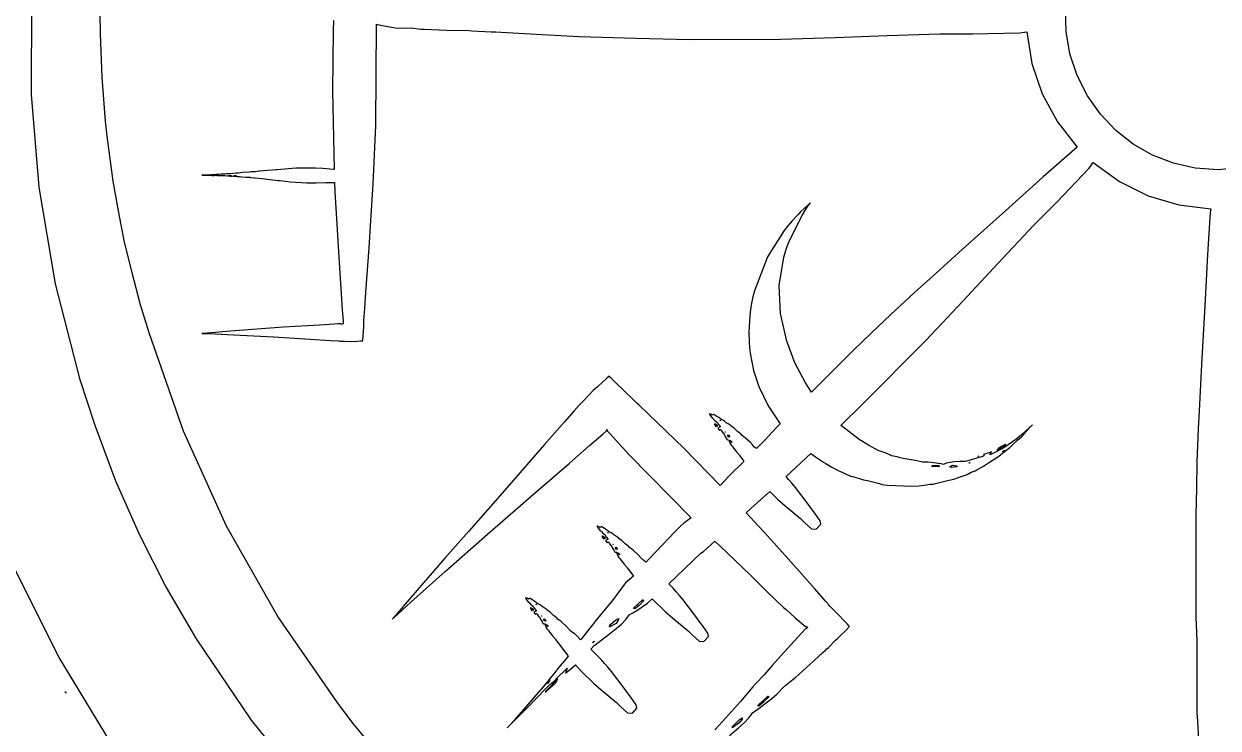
# Model space of a CAD drawing. Extents: x 0 to 198, y 0 to 357.
# Drawn here: x 33.4 to 99.2, y 253.8 to 292.6 of the extents above; entities that cross this region are included whole.
import ezdxf

# ---------------------------------------------------------------- set-up
doc = ezdxf.new("R2010")
doc.units = 0

msp = doc.modelspace()

# ---------------------------------------------------------------- linework, layer by layer
at = {"layer": 'Layer 1'}
for p, q in [((33.77719, 293.895603), (33.758851, 288.765776)), ((37.581614, 292.107884), (37.56286, 293.255524)), ((90.792952, 292.22546), (90.766047, 293.45353)), ((50.410156, 292.290823), (50.363025, 288.957883)), ((50.421081, 292.830319), (50.410156, 292.290823)), ((52.744236, 287.028887), (52.788102, 292.640957)), ((52.788102, 292.640957), (52.851371, 292.619189)), ((52.851371, 292.619189), (53.113169, 292.557382)), ((53.113169, 292.557382), (53.818501, 292.427746)), ((53.818501, 292.427746), (54.144383, 292.408837)), ((54.144383, 292.408837), (54.699858, 292.434441)), ((54.699858, 292.434441), (55.241637, 292.364077)), ((55.241637, 292.364077), (55.408695, 292.349077)), ((55.408695, 292.349077), (56.641135, 292.310348)), ((56.641135, 292.310348), (57.881315, 292.28972)), ((57.881315, 292.28972), (58.044865, 292.266648)), ((58.044865, 292.266648), (59.114975, 292.210718)), ((91.001623, 291.002366), (90.792952, 292.22546)), ((37.665592, 289.695454), (37.581614, 292.107884)), ((59.114975, 292.210718), (59.341224, 292.212428)), ((59.341224, 292.212428), (61.593294, 292.074721)), ((61.593294, 292.074721), (63.965304, 291.961801)), ((63.965304, 291.961801), (66.454464, 291.880676)), ((66.454464, 291.880676), (67.077286, 291.866489)), ((67.077286, 291.866489), (70.077246, 291.794985)), ((70.077246, 291.794985), (75.061446, 291.811049)), ((75.061446, 291.811049), (78.059536, 291.901386)), ((78.059536, 291.901386), (80.942006, 292.016998)), ((80.942006, 292.016998), (83.827576, 292.1013)), ((83.827576, 292.1013), (85.638966, 292.104644)), ((85.638966, 292.104644), (88.235916, 292.16147)), ((88.235916, 292.16147), (88.630124, 292.218137)), ((88.630124, 292.218137), (88.91266, 290.467466)), ((91.395994, 289.804031), (91.001623, 291.002366)), ((88.91266, 290.467466), (89.479921, 288.80026)), ((37.862899, 287.290424), (37.665592, 289.695454)), ((91.964523, 288.677837), (91.395994, 289.804031)), ((50.363025, 288.957883), (50.457521, 284.624963)), ((33.758851, 288.765776), (34.180852, 283.653303)), ((89.479921, 288.80026), (90.316934, 287.250818)), ((92.681864, 287.665452), (91.964523, 288.677837)), ((93.531247, 286.778081), (92.681864, 287.665452)), ((37.93799, 286.461493), (37.862899, 287.290424)), ((52.678196, 285.457757), (52.744236, 287.028887)), ((90.316934, 287.250818), (91.408724, 285.853437)), ((38.053193, 285.63688), (37.93799, 286.461493)), ((94.495902, 286.026928), (93.531247, 286.778081)), ((91.255689, 285.729671), (89.526649, 284.220351)), ((91.408724, 285.853437), (91.255689, 285.729671)), ((95.559057, 285.4232), (94.495902, 286.026928)), ((38.280585, 283.9879), (38.053193, 285.63688)), ((52.60759, 283.822397), (52.678196, 285.457757)), ((92.058084, 284.689138), (92.292732, 285.002873)), ((92.292732, 285.002873), (93.730817, 283.9619)), ((96.703944, 284.978101), (95.559057, 285.4232)), ((43.64009, 284.326787), (43.518853, 284.321405)), ((43.751954, 284.332168), (43.64009, 284.326787)), ((43.933115, 284.343339), (43.751954, 284.332168)), ((43.983503, 284.34668), (43.933115, 284.343339)), ((44.105067, 284.352469), (43.983503, 284.34668)), ((44.225816, 284.361844), (44.105067, 284.352469)), ((44.347298, 284.372038), (44.225816, 284.361844)), ((44.377708, 284.374239), (44.347298, 284.372038)), ((44.517617, 284.384681), (44.377708, 284.374239)), ((44.619451, 284.391695), (44.517617, 284.384681)), ((44.864617, 284.407022), (44.619451, 284.391695)), ((45.036321, 284.423329), (44.864617, 284.407022)), ((45.076763, 284.427562), (45.036321, 284.423329)), ((45.186748, 284.431559), (45.076763, 284.427562)), ((45.298121, 284.44232), (45.186748, 284.431559)), ((45.410471, 284.45235), (45.298121, 284.44232)), ((45.788536, 284.483411), (45.410471, 284.45235)), ((45.87038, 284.490425), (45.788536, 284.483411)), ((45.90968, 284.490506), (45.87038, 284.490425)), ((46.098752, 284.499394), (45.90968, 284.490506)), ((46.22039, 284.513578), (46.098752, 284.499394)), ((46.332006, 284.528011), (46.22039, 284.513578)), ((46.362254, 284.532738), (46.332006, 284.528011)), ((46.566735, 284.547495), (46.362254, 284.532738)), ((46.781489, 284.561276), (46.566735, 284.547495)), ((47.077941, 284.585082), (46.781489, 284.561276)), ((47.241655, 284.60359), (47.077941, 284.585082)), ((47.313159, 284.612232), (47.241655, 284.60359)), ((48.337359, 284.689769), (47.313159, 284.612232)), ((48.593052, 284.697107), (48.337359, 284.689769)), ((48.859252, 284.70526), (48.593052, 284.697107)), ((49.186113, 284.701837), (48.859252, 284.70526)), ((49.431116, 284.694578), (49.186113, 284.701837)), ((49.829238, 284.675105), (49.431116, 284.694578)), ((50.410641, 284.629038), (49.829238, 284.675105)), ((50.457521, 284.624963), (50.410641, 284.629038)), ((90.276294, 282.827118), (92.058084, 284.689138)), ((97.913791, 284.702836), (96.703944, 284.978101)), ((99.171829, 284.60861), (97.913791, 284.702836)), ((100.86708, 284.781599), (99.1718, 284.609)), ((99.1718, 284.609), (99.171829, 284.60861)), ((38.56831, 282.34904), (38.280585, 283.9879)), ((43.157567, 284.310675), (43.1923, 284.311)), ((43.174853, 284.310836), (43.157567, 284.310675)), ((43.1923, 284.311), (43.174853, 284.310836)), ((43.1923, 284.311), (43.1923, 284.311)), ((43.22591, 284.311118), (43.20194, 284.310553)), ((43.20194, 284.310553), (43.242705, 284.310471)), ((43.305973, 284.312506), (43.22591, 284.311118)), ((43.242705, 284.310471), (43.403405, 284.310635)), ((43.346658, 284.315196), (43.305973, 284.312506)), ((43.518853, 284.321405), (43.346658, 284.315196)), ((43.403405, 284.310635), (43.515185, 284.311123)), ((43.515185, 284.311123), (43.605196, 284.311451)), ((43.605196, 284.311451), (43.783016, 284.31357)), ((43.787, 284.303), (43.736451, 284.303325)), ((43.736451, 284.303325), (43.867402, 284.295987)), ((43.783016, 284.31357), (43.827777, 284.312021)), ((43.90947, 284.304058), (43.787, 284.303)), ((43.787, 284.303), (43.787, 284.303)), ((43.827777, 284.312021), (43.86251, 284.310308)), ((43.86251, 284.310308), (43.921376, 284.310872)), ((43.867402, 284.295987), (43.90947, 284.304058)), ((43.921376, 284.310872), (44.02207, 284.309729)), ((44.051012, 284.308753), (44.003562, 284.295053)), ((44.003562, 284.295053), (44.06895, 284.291712)), ((44.02207, 284.309729), (44.051012, 284.308753)), ((44.06895, 284.291712), (44.145344, 284.288286)), ((44.145344, 284.288286), (44.169968, 284.297989)), ((44.169968, 284.297989), (44.239841, 284.294884)), ((44.239841, 284.294884), (44.35961, 284.289669)), ((44.35961, 284.289669), (44.398988, 284.290798)), ((44.398988, 284.290798), (44.575016, 284.277914)), ((44.412794, 284.307915), (44.434074, 284.309301)), ((44.432033, 284.307752), (44.412794, 284.307915)), ((44.434074, 284.309301), (44.432033, 284.307752)), ((44.575016, 284.277914), (44.680683, 284.2696)), ((44.646951, 284.304004), (44.736639, 284.308406)), ((44.717721, 284.291936), (44.646951, 284.304004)), ((44.680683, 284.2696), (44.74974, 284.266013)), ((44.760935, 284.297479), (44.717721, 284.291936)), ((44.736639, 284.308406), (44.768597, 284.303349)), ((44.74974, 284.266013), (44.818063, 284.266256)), ((44.761, 284.297), (44.760935, 284.297479)), ((44.768597, 284.303349), (44.761, 284.297)), ((44.818063, 284.266256), (44.870977, 284.272778)), ((44.870977, 284.272778), (44.908727, 284.26544)), ((44.908727, 284.26544), (44.956177, 284.258593)), ((44.951717, 284.274977), (45.072548, 284.279211)), ((45.007487, 284.269841), (44.951717, 284.274977)), ((44.956177, 284.258593), (45.083693, 284.242611)), ((45.070346, 284.270168), (45.007487, 284.269841)), ((45.0704, 284.27), (45.070346, 284.270168)), ((45.072548, 284.279211), (45.0704, 284.27)), ((45.083693, 284.242611), (45.142641, 284.237556)), ((45.142641, 284.237556), (45.242926, 284.236741)), ((45.242926, 284.236741), (45.340927, 284.224185)), ((45.340927, 284.224185), (45.371176, 284.22108)), ((45.371176, 284.22108), (45.594083, 284.206487)), ((45.594083, 284.206487), (45.818294, 284.193685)), ((45.818294, 284.193685), (45.847809, 284.18863)), ((45.847809, 284.18863), (46.041365, 284.170368)), ((46.041365, 284.170368), (46.082287, 284.168655)), ((46.082287, 284.168655), (46.489375, 284.121693)), ((46.489375, 284.121693), (46.918395, 284.072203)), ((46.918395, 284.072203), (47.36837, 284.023446)), ((47.36837, 284.023446), (47.481047, 284.012115)), ((47.481047, 284.012115), (48.023478, 283.954062)), ((48.023478, 283.954062), (48.92481, 283.893649)), ((48.92481, 283.893649), (49.466916, 283.888431)), ((49.466916, 283.888431), (49.988149, 283.900496)), ((49.988149, 283.900496), (50.479867, 283.905714)), ((50.479867, 283.905714), (50.494949, 283.420193)), ((52.484883, 281.814267), (52.60759, 283.822397)), ((89.526649, 284.220351), (87.447099, 282.345691)), ((93.730817, 283.9619), (95.311899, 283.181961)), ((34.180852, 283.653303), (35.085634, 278.331868)), ((50.494949, 283.420193), (50.68614, 280.089543)), ((95.311899, 283.181961), (97.000968, 282.676816)), ((76.358028, 282.47685), (76.160233, 282.286311)), ((76.239725, 282.091532), (76.427575, 282.405837)), ((76.546123, 282.644154), (76.358028, 282.47685)), ((76.427575, 282.405837), (76.605722, 282.668287)), ((76.705587, 282.796956), (76.546123, 282.644154)), ((76.605722, 282.668287), (76.705587, 282.796956)), ((89.007984, 281.553998), (90.276294, 282.827118)), ((97.000968, 282.676816), (98.763012, 282.460223)), ((98.763012, 282.460223), (98.733416, 282.255254)), ((38.880823, 280.71514), (38.56831, 282.34904)), ((52.383215, 280.308457), (52.484883, 281.814267)), ((75.689794, 281.789784), (75.464033, 281.529208)), ((75.577849, 280.757432), (76.239725, 282.091532)), ((75.922159, 282.041879), (75.689794, 281.789784)), ((76.038832, 282.16646), (75.922159, 282.041879)), ((76.160233, 282.286311), (76.038832, 282.16646)), ((87.447099, 282.345691), (85.063439, 280.217631)), ((98.733416, 282.255254), (98.577852, 279.941134)), ((75.249931, 281.25681), (74.341015, 279.80726)), ((75.464033, 281.529208), (75.249931, 281.25681)), ((87.043234, 279.469968), (89.007984, 281.553998)), ((39.316201, 278.93106), (38.880823, 280.71514)), ((75.389999, 280.283895), (75.477403, 280.523109)), ((75.477403, 280.523109), (75.577849, 280.757432)), ((50.68614, 280.089543), (50.905709, 276.886973)), ((52.210213, 277.862667), (52.383215, 280.308457)), ((74.341015, 279.80726), (73.614892, 277.94036)), ((74.984623, 278.231741), (75.24096, 279.799351)), ((75.24096, 279.799351), (75.389999, 280.283895)), ((85.063439, 280.217631), (83.440949, 278.751441)), ((98.577852, 279.941134), (98.432971, 277.115324)), ((85.102694, 277.366118), (87.043234, 279.469968)), ((39.789487, 277.1588), (39.316201, 278.93106)), ((83.440949, 278.751441), (82.446181, 277.844481)), ((35.085634, 278.331868), (36.4294, 273.104)), ((52.145883, 276.96924), (52.210213, 277.862667)), ((73.614892, 277.94036), (73.529692, 277.60184)), ((75.052134, 276.685001), (74.984623, 278.231741)), ((82.446181, 277.844481), (81.126671, 276.627701)), ((40.256339, 275.62388), (39.789487, 277.1588)), ((73.460471, 277.258427), (73.402746, 276.911266)), ((73.529692, 277.60184), (73.460471, 277.258427)), ((83.063424, 275.199008), (85.102694, 277.366118)), ((98.432971, 277.115324), (98.252134, 273.891224)), ((50.905709, 276.886973), (50.931473, 276.486407)), ((50.931473, 276.486407), (50.944681, 276.286086)), ((52.09827, 276.299296), (52.114413, 276.52261)), ((52.114413, 276.52261), (52.145883, 276.96924)), ((73.357742, 276.5606), (73.306133, 275.68552)), ((73.402746, 276.911266), (73.357742, 276.5606)), ((75.397664, 275.159311), (75.052134, 276.685001)), ((81.126671, 276.627701), (80.071651, 275.617521)), ((47.641343, 275.932157), (44.756183, 275.723764)), ((49.653543, 276.049076), (47.641343, 275.932157)), ((50.454921, 276.102724), (49.653543, 276.049076)), ((50.655324, 276.116013), (50.454921, 276.102724)), ((50.755527, 276.122372), (50.655324, 276.116013)), ((50.818062, 276.121807), (50.755527, 276.122372)), ((50.867307, 276.106805), (50.818062, 276.121807)), ((50.891197, 276.099221), (50.867307, 276.106805)), ((50.910357, 276.103455), (50.891197, 276.099221)), ((50.946148, 276.115113), (50.910357, 276.103455)), ((50.944681, 276.286086), (50.946312, 276.261299)), ((50.946312, 276.261299), (50.945169, 276.229992)), ((50.945169, 276.229992), (50.946476, 276.19102)), ((50.963435, 276.121065), (50.946148, 276.115113)), ((50.946476, 276.19102), (50.959438, 276.143485)), ((50.959438, 276.143485), (50.963435, 276.121065)), ((52.035083, 275.242807), (52.082287, 275.952214)), ((52.082287, 275.952214), (52.09028, 276.138026)), ((52.09028, 276.138026), (52.09827, 276.299296)), ((42.151345, 270.199221), (40.256339, 275.62388)), ((43.463663, 275.611411), (43.155644, 275.595105)), ((43.155644, 275.595105), (43.574873, 275.584913)), ((44.756183, 275.723764), (43.463663, 275.611411)), ((43.574873, 275.584913), (44.567521, 275.536566)), ((44.567521, 275.536566), (47.131701, 275.397879)), ((47.131701, 275.397879), (50.262761, 275.206118)), ((50.262761, 275.206118), (50.709064, 275.174483)), ((50.709064, 275.174483), (50.764831, 275.170651)), ((50.764831, 275.170651), (50.792718, 275.168695)), ((50.792718, 275.168695), (50.83071, 275.166736)), ((50.83071, 275.166736), (51.01701, 275.15891)), ((51.01701, 275.15891), (51.392952, 275.143174)), ((51.392952, 275.143174), (51.738157, 275.166818)), ((51.738157, 275.166818), (51.91084, 275.18019)), ((51.91084, 275.18019), (51.997511, 275.18704)), ((51.997511, 275.18704), (52.019279, 275.18875)), ((52.019279, 275.18875), (52.035083, 275.242807)), ((73.306133, 275.68552), (73.321785, 275.096777)), ((75.836801, 273.968301), (75.397664, 275.159311)), ((80.071651, 275.617521), (79.054621, 274.650391)), ((79.578024, 271.690938), (83.063424, 275.199008)), ((73.321785, 275.096777), (73.342251, 274.801226)), ((73.342251, 274.801226), (73.377797, 274.506733)), ((73.377797, 274.506733), (73.572333, 273.557056)), ((79.054621, 274.650391), (76.768221, 272.355931)), ((76.427091, 272.860451), (75.836801, 273.968301)), ((98.252134, 273.891224), (98.141503, 271.683994)), ((65.609686, 273.230372), (65.471084, 273.115903)), ((65.624853, 273.215696), (65.609686, 273.230372)), ((65.655102, 273.186427), (65.624853, 273.215696)), ((65.715678, 273.127807), (65.655102, 273.186427)), ((73.572333, 273.557056), (73.85158, 272.661348)), ((36.4294, 273.104), (37.274559, 270.5338)), ((64.856252, 272.555698), (64.734199, 272.438858)), ((64.979202, 272.667641), (64.856252, 272.555698)), ((65.471084, 273.115903), (64.979202, 272.667641)), ((65.958389, 272.89332), (65.715678, 273.127807)), ((66.445786, 272.421823), (65.958389, 272.89332)), ((73.85158, 272.661348), (74.37471, 271.597499)), ((76.768221, 272.355931), (76.427091, 272.860451)), ((64.200655, 271.88436), (64.05561, 271.733038)), ((64.491804, 272.18717), (64.200655, 271.88436)), ((64.734199, 272.438858), (64.491804, 272.18717)), ((66.938159, 271.943883), (66.445786, 272.421823)), ((67.136606, 271.75261), (66.938159, 271.943883)), ((63.690184, 271.331329), (63.141313, 270.716418)), ((63.966414, 271.636992), (63.690184, 271.331329)), ((64.001065, 271.675149), (63.966414, 271.636992)), ((64.01941, 271.695206), (64.001065, 271.675149)), ((64.05561, 271.733038), (64.01941, 271.695206)), ((67.261024, 271.635206), (67.136606, 271.75261)), ((67.756981, 271.163873), (67.261024, 271.635206)), ((69.724021, 269.261653), (67.756981, 271.163873)), ((74.37471, 271.597499), (75.03485, 270.612788)), ((78.379594, 270.521688), (79.578024, 271.690938)), ((98.141503, 271.683994), (98.079456, 270.325024)), ((37.274559, 270.5338), (38.412961, 267.475467)), ((63.141313, 270.716418), (62.053113, 269.478108)), ((71.146775, 271.156266), (71.145062, 271.132622)), ((71.145062, 271.132622), (71.175147, 271.125848)), ((71.1727, 271.157), (71.146775, 271.156266)), ((71.175147, 271.125848), (71.1727, 271.157)), ((71.1727, 271.157), (71.1727, 271.157)), ((71.228697, 271.137693), (71.176517, 271.121389)), ((71.176517, 271.121389), (71.179698, 271.06399)), ((71.179698, 271.06399), (71.285119, 270.934354)), ((71.295634, 271.087553), (71.228697, 271.137693)), ((71.285119, 270.934354), (71.371295, 270.856899)), ((71.364779, 271.121061), (71.295634, 271.087553)), ((71.388587, 271.120734), (71.364779, 271.121061)), ((71.371295, 270.856899), (71.438642, 270.792487)), ((71.541622, 271.021756), (71.388587, 271.120734)), ((71.4204, 270.599081), (71.410615, 270.57234)), ((71.410615, 270.57234), (71.491895, 270.461782)), ((71.443147, 270.604951), (71.4204, 270.599081)), ((71.438642, 270.792487), (71.583687, 270.67712)), ((71.483098, 270.570872), (71.443147, 270.604951)), ((71.5926, 270.501), (71.483098, 270.570872)), ((71.65063, 270.952942), (71.541622, 271.021756)), ((71.583687, 270.67712), (71.600157, 270.628039)), ((71.600157, 270.628039), (71.610673, 270.587681)), ((71.610673, 270.587681), (71.65788, 270.548545)), ((71.748062, 270.886902), (71.65063, 270.952942)), ((71.65788, 270.548545), (71.723268, 270.466687)), ((71.728076, 270.78685), (71.730766, 270.806826)), ((71.7281, 270.786), (71.728076, 270.78685)), ((71.763543, 270.773315), (71.7281, 270.786)), ((71.730766, 270.806826), (71.763543, 270.773315)), ((71.914793, 270.78833), (71.748062, 270.886902)), ((71.960369, 270.760108), (71.914793, 270.78833)), ((72.051684, 270.67344), (71.960369, 270.760108)), ((72.162648, 270.607564), (72.051684, 270.67344)), ((72.272881, 270.539893), (72.162648, 270.607564)), ((72.2984, 270.520893), (72.272881, 270.539893)), ((72.414337, 270.432106), (72.2984, 270.520893)), ((75.03485, 270.612788), (74.819932, 270.381888)), ((78.411065, 270.492664), (78.379594, 270.521688)), ((88.9048, 270.52), (88.853678, 270.468071)), ((88.853678, 270.468071), (88.900316, 270.514217)), ((88.900316, 270.514217), (88.939206, 270.554169)), ((88.939206, 270.554169), (88.9048, 270.52)), ((88.9048, 270.52), (88.9048, 270.52)), ((44.522505, 264.977904), (42.151345, 270.199221)), ((64.530046, 269.411327), (65.276633, 270.067493)), ((65.276633, 270.067493), (65.463182, 270.231698)), ((65.463182, 270.231698), (65.474106, 270.288038)), ((65.474106, 270.288038), (65.502724, 270.279571)), ((65.502724, 270.279571), (65.509898, 270.2481)), ((65.509898, 270.2481), (65.508837, 270.226494)), ((65.508837, 270.226494), (65.641653, 270.070118)), ((65.641653, 270.070118), (66.692683, 268.925578)), ((71.491895, 270.461782), (71.5926, 270.501)), ((71.5926, 270.501), (71.5926, 270.501)), ((71.738107, 270.438885), (71.606679, 270.377079)), ((71.606679, 270.377079), (71.640264, 270.314868)), ((71.640264, 270.314868), (71.684536, 270.247525)), ((71.684536, 270.247525), (71.730764, 270.296118)), ((71.723268, 270.466687), (71.738107, 270.438885)), ((71.730764, 270.296118), (71.76305, 270.289756)), ((71.76305, 270.289756), (71.80194, 270.226327)), ((71.80194, 270.226327), (71.871977, 270.12123)), ((71.871977, 270.12123), (71.909563, 270.10093)), ((71.909563, 270.10093), (71.995906, 269.929551)), ((71.995906, 269.929551), (72.050124, 269.829103)), ((72.013273, 270.156609), (71.999901, 270.17153)), ((71.999901, 270.17153), (72.021915, 270.162316)), ((72.021915, 270.162316), (72.013273, 270.156609)), ((72.15741, 269.986127), (72.190512, 270.003738)), ((72.164748, 269.889917), (72.15741, 269.986127)), ((72.218652, 269.88046), (72.164748, 269.889917)), ((72.190512, 270.003738), (72.241312, 269.938674)), ((72.246129, 269.896767), (72.218652, 269.88046)), ((72.241312, 269.938674), (72.257277, 269.91886)), ((72.257277, 269.91886), (72.2461, 269.896)), ((72.2461, 269.896), (72.246129, 269.896767)), ((72.494646, 270.363295), (72.414337, 270.432106)), ((72.679643, 270.189305), (72.494646, 270.363295)), ((72.826398, 270.084536), (72.679643, 270.189305)), ((72.861622, 270.060649), (72.826398, 270.084536)), ((72.934184, 269.972104), (72.861622, 270.060649)), ((73.027131, 269.901831), (72.934184, 269.972104)), ((73.117304, 269.827717), (73.027131, 269.901831)), ((74.819932, 270.381888), (74.205916, 269.726374)), ((79.392543, 269.745995), (78.411065, 270.492664)), ((88.354042, 270.016706), (88.073815, 269.788498)), ((88.122489, 269.704755), (88.327134, 269.899454)), ((88.327134, 269.899454), (88.522731, 270.102061)), ((88.741888, 270.362146), (88.354042, 270.016706)), ((88.522731, 270.102061), (88.558522, 270.142583)), ((88.558522, 270.142583), (88.606054, 270.207971)), ((88.606054, 270.207971), (88.786078, 270.394596)), ((88.839317, 270.454277), (88.741888, 270.362146)), ((88.786078, 270.394596), (88.839317, 270.454277)), ((98.079456, 270.325024), (98.006812, 268.512734)), ((62.053113, 269.478108), (59.970713, 267.085228)), ((63.406046, 268.431153), (64.530046, 269.411327)), ((71.721471, 267.216343), (69.724021, 269.261653)), ((72.050124, 269.829103), (72.094068, 269.772032)), ((72.094068, 269.772032), (72.151794, 269.729555)), ((72.151794, 269.729555), (72.217673, 269.718139)), ((72.217673, 269.718139), (72.223462, 269.668566)), ((72.223462, 269.668566), (72.239441, 269.615083)), ((72.239441, 269.615083), (72.29472, 269.483568)), ((72.289015, 269.671494), (72.305319, 269.695954)), ((72.316653, 269.61744), (72.289015, 269.671494)), ((72.29472, 269.483568), (72.328962, 269.431639)), ((72.305319, 269.695954), (72.398024, 269.603741)), ((72.368263, 269.577), (72.316653, 269.61744)), ((72.328962, 269.431639), (72.41082, 269.366414)), ((72.393539, 269.591185), (72.368263, 269.577)), ((72.398024, 269.603741), (72.3935, 269.591)), ((72.3935, 269.591), (72.393539, 269.591185)), ((72.41082, 269.366414), (72.4577, 269.269799)), ((72.4577, 269.269799), (72.474498, 269.242403)), ((72.474498, 269.242403), (72.623946, 269.065563)), ((73.410575, 269.567469), (73.117304, 269.827717)), ((73.474007, 269.510968), (73.410575, 269.567469)), ((73.497406, 269.476805), (73.474007, 269.510968)), ((73.628834, 269.331272), (73.497406, 269.476805)), ((73.73662, 269.248925), (73.628834, 269.331272)), ((74.205916, 269.726374), (73.73662, 269.248925)), ((79.897387, 269.428185), (79.392543, 269.745995)), ((80.431012, 269.147634), (79.897387, 269.428185)), ((86.976192, 269.147521), (87.310061, 269.354449)), ((87.0596, 269.273), (86.976192, 269.147521)), ((87.433827, 269.46256), (87.0596, 269.273)), ((87.0596, 269.273), (87.0596, 269.273)), ((87.240723, 269.215314), (87.135384, 269.172512)), ((87.371093, 269.280225), (87.240723, 269.215314)), ((87.302363, 269.008872), (87.543615, 269.195497)), ((87.310061, 269.354449), (87.448666, 269.438752)), ((87.599301, 269.454785), (87.371093, 269.280225)), ((87.474267, 269.467778), (87.433827, 269.46256)), ((87.448666, 269.438752), (87.474267, 269.467778)), ((87.543615, 269.195497), (87.688169, 269.311772)), ((87.841368, 269.612956), (87.599301, 269.454785)), ((87.688169, 269.311772), (87.827101, 269.434722)), ((87.827101, 269.434722), (88.122489, 269.704755)), ((88.073815, 269.788498), (87.841368, 269.612956)), ((66.692683, 268.925578), (70.123463, 265.434148)), ((73.041308, 268.54205), (72.227865, 267.736515)), ((72.623946, 269.065563), (72.780811, 268.894102)), ((72.780811, 268.894102), (72.794428, 268.86426)), ((72.794428, 268.86426), (72.916156, 268.702829)), ((72.916156, 268.702829), (72.946811, 268.673478)), ((72.946811, 268.673478), (73.041308, 268.54205)), ((75.361877, 267.698725), (76.726227, 268.976165)), ((76.726227, 268.976165), (77.088064, 268.715508)), ((77.088064, 268.715508), (77.31464, 268.565247)), ((77.31464, 268.565247), (77.42789, 268.490399)), ((80.545157, 269.10801), (80.431012, 269.147634)), ((80.816821, 269.013517), (80.545157, 269.10801)), ((81.082451, 268.895782), (80.816821, 269.013517)), ((81.163657, 268.853714), (81.082451, 268.895782)), ((81.492883, 268.787753), (81.163657, 268.853714)), ((81.654232, 268.735167), (81.492883, 268.787753)), ((81.818928, 268.698966), (81.654232, 268.735167)), ((82.483329, 268.580997), (81.818928, 268.698966)), ((82.574487, 268.562816), (82.483329, 268.580997)), ((82.871915, 268.488947), (82.574487, 268.562816)), ((84.950649, 268.53167), (84.616286, 268.507619)), ((85.231607, 268.535421), (84.950649, 268.53167)), ((85.508978, 268.604887), (85.231607, 268.535421)), ((85.625253, 268.652907), (85.508978, 268.604887)), ((85.994185, 268.752294), (85.625253, 268.652907)), ((85.946735, 268.820785), (85.923251, 268.80929)), ((85.923251, 268.80929), (85.9588, 268.811)), ((85.972824, 268.823802), (85.946735, 268.820785)), ((85.9588, 268.811), (85.972824, 268.823802)), ((85.9588, 268.811), (85.9588, 268.811)), ((86.208287, 268.818498), (85.994185, 268.752294)), ((86.279303, 268.865869), (86.208287, 268.818498)), ((86.479624, 268.998846), (86.249215, 268.921554)), ((86.249215, 268.921554), (86.279303, 268.865869)), ((86.677422, 269.068394), (86.479624, 268.998846)), ((86.580969, 268.503945), (86.930741, 268.717068)), ((86.591079, 268.899541), (86.677422, 269.068394)), ((86.678726, 268.93395), (86.591079, 268.899541)), ((86.971342, 269.075978), (86.678726, 268.93395)), ((86.930741, 268.717068), (87.067712, 268.818005)), ((87.135384, 269.172512), (86.971342, 269.075978)), ((87.067712, 268.818005), (87.302363, 269.008872)), ((87.282388, 269.063921), (87.3677, 269.135)), ((87.387318, 269.130125), (87.282388, 269.063921)), ((87.36767, 269.135831), (87.404768, 269.149203)), ((87.3677, 269.135), (87.36767, 269.135831)), ((87.404768, 269.149203), (87.387318, 269.130125)), ((61.574846, 266.844543), (63.406046, 268.431153)), ((77.42789, 268.490399), (77.544479, 268.420772)), ((77.544479, 268.420772), (77.882183, 268.218574)), ((77.882183, 268.218574), (78.22804, 268.031294)), ((78.22804, 268.031294), (78.57129, 267.882416)), ((78.57129, 267.882416), (78.911114, 267.727995)), ((83.179046, 268.501258), (82.871915, 268.488947)), ((83.360535, 268.485115), (83.179046, 268.501258)), ((83.760937, 268.425027), (83.360535, 268.485115)), ((83.392664, 268.26915), (83.4135, 268.311)), ((83.411009, 268.252028), (83.392664, 268.26915)), ((83.787279, 268.263441), (83.411009, 268.252028)), ((83.4135, 268.311), (83.413543, 268.31187)), ((83.413543, 268.31187), (83.609301, 268.332092)), ((83.609301, 268.332092), (83.786472, 268.320269)), ((83.912422, 268.39959), (83.760937, 268.425027)), ((83.786472, 268.320269), (83.808728, 268.280891)), ((83.808728, 268.280891), (83.787279, 268.263441)), ((84.036351, 268.366977), (83.912422, 268.39959)), ((84.192075, 268.441658), (84.036351, 268.366977)), ((84.401368, 268.482753), (84.192075, 268.441658)), ((84.39013, 268.219169), (84.4066, 268.263)), ((84.497916, 268.202783), (84.39013, 268.219169)), ((84.616286, 268.507619), (84.401368, 268.482753)), ((84.4066, 268.263441), (84.534359, 268.329238)), ((84.4066, 268.263), (84.4066, 268.263441)), ((84.714871, 268.235885), (84.497916, 268.202783)), ((84.534359, 268.329238), (84.773249, 268.295727)), ((84.75001, 268.244199), (84.714871, 268.235885)), ((84.78605, 268.27869), (84.75001, 268.244199)), ((84.773249, 268.295727), (84.78605, 268.27869)), ((85.338095, 267.826578), (85.553828, 267.939583)), ((85.506707, 268.471918), (85.444336, 268.441345)), ((85.444336, 268.441345), (85.4466, 268.454)), ((85.4466, 268.454), (85.44662, 268.454062)), ((85.44662, 268.454062), (85.506707, 268.471918)), ((85.553828, 267.939583), (85.776899, 268.028124)), ((85.776899, 268.028124), (85.87058, 268.074516)), ((85.87058, 268.074516), (86.233235, 268.282341)), ((86.233235, 268.282341), (86.580969, 268.503945)), ((98.006812, 268.512734), (97.975014, 267.036844)), ((38.412961, 267.475467), (39.723165, 264.489604)), ((72.227865, 267.736515), (71.721471, 267.216343)), ((75.495752, 267.545933), (75.361877, 267.698725)), ((75.679196, 267.339821), (75.495752, 267.545933)), ((75.89281, 267.074843), (75.679196, 267.339821)), ((78.911114, 267.727995), (79.018737, 267.699051)), ((79.018737, 267.699051), (79.413351, 267.593875)), ((79.413351, 267.593875), (79.623948, 267.527835)), ((79.623948, 267.527835), (79.844646, 267.494327)), ((79.844646, 267.494327), (80.501791, 267.313651)), ((80.501791, 267.313651), (80.638358, 267.274842)), ((80.638358, 267.274842), (80.931138, 267.233587)), ((80.931138, 267.233587), (82.284888, 267.173172)), ((82.684147, 267.201789), (83.077212, 267.253887)), ((83.077212, 267.253887), (83.275171, 267.277368)), ((83.275171, 267.277368), (83.463184, 267.280549)), ((83.463184, 267.280549), (83.603417, 267.31244)), ((83.603417, 267.31244), (83.897992, 267.3912)), ((83.897992, 267.3912), (84.189468, 267.463598)), ((84.189468, 267.463598), (84.603976, 267.566982)), ((84.603976, 267.566982), (85.009024, 267.698819)), ((85.009024, 267.698819), (85.338095, 267.826578)), ((59.970713, 267.085228), (57.877303, 264.698548)), ((58.899056, 264.528223), (61.574846, 266.844543)), ((73.428292, 265.936987), (74.457382, 266.871749)), ((74.457382, 266.871749), (74.88575, 266.450476)), ((76.050329, 266.873461), (75.89281, 267.074843)), ((76.302751, 266.543013), (76.050329, 266.873461)), ((82.284888, 267.173172), (82.684147, 267.201789)), ((97.975014, 267.036844), (97.939793, 265.618844)), ((73.15785, 265.697945), (73.428292, 265.936987)), ((74.88575, 266.450476), (75.314609, 266.085619)), ((75.314609, 266.085619), (75.737095, 265.744819)), ((76.664509, 266.053496), (76.302751, 266.543013)), ((76.986394, 265.629124), (76.664509, 266.053496)), ((70.123463, 265.434148), (69.727788, 265.138921)), ((74.36207, 264.411215), (73.15785, 265.697945)), ((75.737095, 265.744819), (76.148829, 265.392682)), ((76.148829, 265.392682), (76.38992, 265.154038)), ((77.236942, 265.26867), (76.986394, 265.629124)), ((77.282354, 265.077561), (77.236942, 265.26867)), ((97.939793, 265.618844), (97.949578, 259.939094)), ((47.353907, 259.99115), (44.522505, 264.977904)), ((57.877303, 264.698548), (56.554203, 263.209938)), ((64.957772, 264.967184), (64.955898, 264.943543)), ((64.955898, 264.943543), (64.986065, 264.936693)), ((64.9837, 264.968), (64.957772, 264.967184)), ((64.986065, 264.936693), (64.9837, 264.968)), ((64.9837, 264.968), (64.9837, 264.968)), ((65.039791, 264.948711), (64.987529, 264.932404)), ((64.987529, 264.932404), (64.990707, 264.875088)), ((64.990707, 264.875088), (65.096128, 264.74537)), ((65.106646, 264.898569), (65.039791, 264.948711)), ((65.096128, 264.74537), (65.182307, 264.667917)), ((65.175703, 264.93208), (65.106646, 264.898569)), ((65.199675, 264.931834), (65.175703, 264.93208)), ((65.182307, 264.667917), (65.249735, 264.603505)), ((65.35271, 264.832774), (65.199675, 264.931834)), ((65.249735, 264.603505), (65.394777, 264.488138)), ((65.461473, 264.764042), (65.35271, 264.832774)), ((65.559147, 264.697838), (65.461473, 264.764042)), ((65.539159, 264.597935), (65.54177, 264.617911)), ((65.5392, 264.598), (65.539159, 264.597935)), ((65.57438, 264.584326), (65.5392, 264.598)), ((65.54177, 264.617911), (65.57438, 264.584326)), ((65.725635, 264.599343), (65.559147, 264.697838)), ((65.771375, 264.57112), (65.725635, 264.599343)), ((69.253601, 264.672476), (67.819861, 263.172616)), ((69.564398, 264.997054), (69.253601, 264.672476)), ((69.727788, 265.138921), (69.564398, 264.997054)), ((76.38992, 265.154038), (76.753704, 264.830358)), ((76.753704, 264.830358), (77.027324, 264.79587)), ((77.027324, 264.79587), (77.282354, 265.077561)), ((39.723165, 264.489604), (41.201752, 261.58344)), ((56.575806, 262.475993), (58.899056, 264.528223)), ((65.2314, 264.410072), (65.221618, 264.383411)), ((65.221618, 264.383411), (65.302898, 264.27278)), ((65.254228, 264.415942), (65.2314, 264.410072)), ((65.294098, 264.381794), (65.254228, 264.415942)), ((65.4036, 264.312), (65.294098, 264.381794)), ((65.302898, 264.27278), (65.4036, 264.312)), ((65.394777, 264.488138), (65.411248, 264.439057)), ((65.4036, 264.312), (65.4036, 264.312)), ((65.411248, 264.439057), (65.421766, 264.398615)), ((65.549119, 264.249903), (65.417688, 264.188097)), ((65.417688, 264.188097), (65.451272, 264.125886)), ((65.421766, 264.398615), (65.46881, 264.359563)), ((65.451272, 264.125886), (65.495545, 264.058543)), ((65.46881, 264.359563), (65.534198, 264.277705)), ((65.495545, 264.058543), (65.541773, 264.107136)), ((65.534198, 264.277705), (65.549119, 264.249903)), ((65.541773, 264.107136), (65.573895, 264.100774)), ((65.573895, 264.100774), (65.613031, 264.037424)), ((65.613031, 264.037424), (65.683067, 263.932248)), ((65.683067, 263.932248), (65.720653, 263.91203)), ((65.862691, 264.484453), (65.771375, 264.57112)), ((65.824277, 263.967615), (65.810987, 263.982615)), ((65.810987, 263.982615), (65.832919, 263.973322)), ((65.832919, 263.973322), (65.824277, 263.967615)), ((65.973655, 264.418574), (65.862691, 264.484453)), ((66.083803, 264.350984), (65.973655, 264.418574)), ((66.109406, 264.331906), (66.083803, 264.350984)), ((66.225343, 264.243119), (66.109406, 264.331906)), ((66.305734, 264.174387), (66.225343, 264.243119)), ((66.490649, 264.000318), (66.305734, 264.174387)), ((66.637241, 263.895549), (66.490649, 264.000318)), ((70.803284, 263.583369), (71.436308, 264.143086)), ((71.436308, 264.143086), (72.100709, 263.520183)), ((76.10693, 262.473365), (74.36207, 264.411215)), ((35.306199, 257.73275), (32.465349, 263.3747)), ((65.720653, 263.91203), (65.806994, 263.740569)), ((65.806994, 263.740569), (65.861214, 263.640202)), ((65.861214, 263.640202), (65.905077, 263.583049)), ((65.905077, 263.583049), (65.962803, 263.540569)), ((65.962803, 263.540569), (66.028679, 263.529156)), ((65.968496, 263.797212), (66.001597, 263.814741)), ((65.975833, 263.700924), (65.968496, 263.797212)), ((66.029738, 263.691548), (65.975833, 263.700924)), ((66.001597, 263.814741), (66.052146, 263.749762)), ((66.028679, 263.529156), (66.034549, 263.479583)), ((66.057212, 263.707773), (66.029738, 263.691548)), ((66.034549, 263.479583), (66.050354, 263.426099)), ((66.050354, 263.426099), (66.105714, 263.294668)), ((66.052146, 263.749762), (66.068288, 263.72999)), ((66.068288, 263.72999), (66.0572, 263.707)), ((66.0572, 263.707), (66.057212, 263.707773)), ((66.10009, 263.4825), (66.116397, 263.506961)), ((66.127649, 263.428444), (66.10009, 263.4825)), ((66.105714, 263.294668), (66.140038, 263.242652)), ((66.116397, 263.506961), (66.209016, 263.414747)), ((66.179259, 263.388004), (66.127649, 263.428444)), ((66.204532, 263.402273), (66.179259, 263.388004)), ((66.209016, 263.414747), (66.2045, 263.402)), ((66.2045, 263.402), (66.204532, 263.402273)), ((66.672708, 263.871659), (66.637241, 263.895549)), ((66.745027, 263.783117), (66.672708, 263.871659)), ((66.838056, 263.712844), (66.745027, 263.783117)), ((66.928392, 263.638733), (66.838056, 263.712844)), ((67.22166, 263.378482), (66.928392, 263.638733)), ((67.285011, 263.322063), (67.22166, 263.378482)), ((67.308492, 263.287821), (67.285011, 263.322063)), ((67.439759, 263.142367), (67.308492, 263.287821)), ((69.787562, 262.629359), (70.672181, 263.484873)), ((70.672181, 263.484873), (70.803284, 263.583369)), ((72.100709, 263.520183), (73.393069, 262.266963)), ((56.554203, 263.209938), (54.685493, 261.046658)), ((66.140038, 263.242652), (66.221897, 263.177428)), ((66.221897, 263.177428), (66.268776, 263.080908)), ((66.268776, 263.080908), (66.285571, 263.053431)), ((66.285571, 263.053431), (66.434937, 262.876588)), ((66.434937, 262.876588), (66.591804, 262.705127)), ((66.591804, 262.705127), (66.605258, 262.675369)), ((66.605258, 262.675369), (66.727229, 262.513853)), ((67.541184, 263.065565), (67.439759, 263.142367)), ((67.649213, 262.988762), (67.541184, 263.065565)), ((67.819861, 263.172616), (67.649213, 262.988762)), ((68.894789, 261.791459), (69.787562, 262.629359)), ((54.686146, 260.782493), (56.575806, 262.475993)), ((66.950628, 262.216507), (66.537588, 261.865922)), ((66.727229, 262.513853), (66.757805, 262.484584)), ((66.757805, 262.484584), (66.950628, 262.216507)), ((73.393069, 262.266963), (74.32253, 261.351686)), ((76.923878, 261.541702), (76.10693, 262.473365)), ((41.201752, 261.58344), (42.845299, 258.7642)), ((66.395723, 261.6934), (65.828587, 260.928796)), ((66.537588, 261.865922), (66.395723, 261.6934)), ((69.131966, 261.556566), (68.894789, 261.791459)), ((69.306608, 261.356894), (69.131966, 261.556566)), ((69.490298, 261.150872), (69.306608, 261.356894)), ((74.32253, 261.351686), (75.216118, 260.490141)), ((77.330805, 261.074608), (76.923878, 261.541702)), ((54.685493, 261.046658), (53.861941, 260.064037)), ((53.958391, 260.123146), (54.686146, 260.782493)), ((61.00839, 261.017266), (61.006595, 260.99354)), ((61.006595, 260.99354), (61.036683, 260.986766)), ((61.0344, 261.018), (61.00839, 261.017266)), ((61.036683, 260.986766), (61.0344, 261.018)), ((61.0344, 261.018), (61.0344, 261.018)), ((61.090194, 260.999308), (61.038096, 260.983002)), ((61.038096, 260.983002), (61.041273, 260.925685)), ((61.041273, 260.925685), (61.146776, 260.795967)), ((61.157131, 260.949166), (61.090194, 260.999308)), ((61.146776, 260.795967), (61.232956, 260.718511)), ((61.226276, 260.982677), (61.157131, 260.949166)), ((61.250245, 260.982431), (61.226276, 260.982677)), ((61.232956, 260.718511), (61.3003, 260.654021)), ((61.40328, 260.883372), (61.250245, 260.982431)), ((61.3003, 260.654021), (61.445345, 260.538736)), ((61.512127, 260.814642), (61.40328, 260.883372)), ((61.609555, 260.748438), (61.512127, 260.814642)), ((61.589752, 260.648533), (61.592442, 260.668427)), ((61.5898, 260.648), (61.589752, 260.648533)), ((61.625219, 260.634919), (61.5898, 260.648)), ((61.592442, 260.668427), (61.625219, 260.634919)), ((61.776289, 260.649943), (61.609555, 260.748438)), ((61.822029, 260.621814), (61.776289, 260.649943)), ((65.828587, 260.928796), (64.968916, 259.885426)), ((66.971256, 260.477067), (67.455309, 260.915462)), ((67.137954, 260.329117), (67.724329, 260.732291)), ((67.50439, 260.849831), (67.267541, 260.599365)), ((67.455309, 260.915462), (67.493792, 260.919295)), ((67.493792, 260.919295), (67.5044, 260.849)), ((67.5044, 260.849), (67.50439, 260.849831)), ((67.724329, 260.732291), (67.966317, 260.947533)), ((67.966317, 260.947533), (67.981318, 260.968242)), ((67.981318, 260.968242), (68.031378, 260.915656)), ((68.031378, 260.915656), (68.696841, 260.261525)), ((69.703912, 260.885894), (69.490298, 261.150872)), ((69.861431, 260.684512), (69.703912, 260.885894)), ((70.113771, 260.353982), (69.861431, 260.684512)), ((77.534061, 260.8411), (77.330805, 261.074608)), ((77.635731, 260.724184), (77.534061, 260.8411)), ((77.661171, 260.695076), (77.635731, 260.724184)), ((77.693782, 260.658878), (77.661171, 260.695076)), ((77.781104, 260.564051), (77.693782, 260.658878)), ((50.629639, 255.27018), (47.353907, 259.99115)), ((53.658263, 259.837439), (53.958391, 260.123146)), ((53.861941, 260.064037), (53.658263, 259.837439)), ((61.281936, 260.461083), (61.272072, 260.434422)), ((61.272072, 260.434422), (61.353603, 260.323864)), ((61.304847, 260.466954), (61.281936, 260.461083)), ((61.344798, 260.432872), (61.304847, 260.466954)), ((61.4543, 260.363), (61.344798, 260.432872)), ((61.353603, 260.323864), (61.4543, 260.363)), ((61.445345, 260.538736), (61.461815, 260.489652)), ((61.4543, 260.363), (61.4543, 260.363)), ((61.461815, 260.489652), (61.472333, 260.449294)), ((61.599604, 260.300498), (61.468173, 260.238691)), ((61.468173, 260.238691), (61.501927, 260.176484)), ((61.472333, 260.449294), (61.519377, 260.410158)), ((61.501927, 260.176484), (61.546199, 260.109056)), ((61.519377, 260.410158), (61.584765, 260.328221)), ((61.546199, 260.109056), (61.592427, 260.15773)), ((61.584765, 260.328221), (61.599604, 260.300498)), ((61.592427, 260.15773), (61.624553, 260.151372)), ((61.624553, 260.151372), (61.663606, 260.088022)), ((61.663606, 260.088022), (61.733643, 259.982846)), ((61.733643, 259.982846), (61.771229, 259.962545)), ((61.913342, 260.535146), (61.822029, 260.621814)), ((61.874951, 260.018213), (61.861579, 260.033213)), ((61.861579, 260.033213), (61.883429, 260.024001)), ((61.883429, 260.024001), (61.874951, 260.018213)), ((62.024309, 260.469267), (61.913342, 260.535146)), ((62.134376, 260.401514), (62.024309, 260.469267)), ((62.159976, 260.382518), (62.134376, 260.401514)), ((62.275997, 260.293731), (62.159976, 260.382518)), ((62.356307, 260.224998), (62.275997, 260.293731)), ((62.541301, 260.050926), (62.356307, 260.224998)), ((62.687814, 259.946241), (62.541301, 260.050926)), ((66.554516, 259.841483), (66.717254, 260.088687)), ((66.717254, 260.088687), (66.910483, 260.189135)), ((66.910483, 260.189135), (67.137954, 260.329117)), ((66.956498, 260.434344), (66.971256, 260.477067)), ((67.018136, 260.416), (66.956498, 260.434344)), ((67.267541, 260.599365), (67.018136, 260.416)), ((68.696841, 260.261525), (69.125697, 259.896589)), ((70.475608, 259.864465), (70.113771, 260.353982)), ((75.216118, 260.490141), (75.357494, 260.371918)), ((75.357494, 260.371918), (75.870574, 259.927083)), ((78.072335, 260.269152), (77.781104, 260.564051)), ((78.745135, 259.569202), (78.072335, 260.269152)), ((61.771229, 259.962545), (61.857569, 259.791236)), ((61.857569, 259.791236), (61.911626, 259.69079)), ((61.911626, 259.69079), (61.955734, 259.633635)), ((61.955734, 259.633635), (62.013308, 259.591158)), ((62.013308, 259.591158), (62.079348, 259.579744)), ((62.019087, 259.84781), (62.052189, 259.865339)), ((62.026425, 259.751522), (62.019087, 259.84781)), ((62.08033, 259.742146), (62.026425, 259.751522)), ((62.052189, 259.865339), (62.10282, 259.80036)), ((62.079348, 259.579744), (62.085136, 259.530172)), ((62.107643, 259.758371), (62.08033, 259.742146)), ((62.085136, 259.530172), (62.10094, 259.476688)), ((62.10094, 259.476688), (62.15638, 259.345257)), ((62.10282, 259.80036), (62.118473, 259.780702)), ((62.1077, 259.758), (62.107643, 259.758371)), ((62.118473, 259.780702), (62.1077, 259.758)), ((62.15069, 259.53318), (62.166997, 259.557638)), ((62.178328, 259.479123), (62.15069, 259.53318)), ((62.15638, 259.345257), (62.190625, 259.293241)), ((62.166997, 259.557638), (62.259698, 259.465351)), ((62.229777, 259.438602), (62.178328, 259.479123)), ((62.25505, 259.452871), (62.229777, 259.438602)), ((62.2551, 259.452), (62.25505, 259.452871)), ((62.259698, 259.465351), (62.2551, 259.452)), ((62.72328, 259.92227), (62.687814, 259.946241)), ((62.795682, 259.833728), (62.72328, 259.92227)), ((62.888626, 259.763455), (62.795682, 259.833728)), ((62.978965, 259.689425), (62.888626, 259.763455)), ((63.272233, 259.429092), (62.978965, 259.689425)), ((63.335665, 259.372673), (63.272233, 259.429092)), ((63.359064, 259.338431), (63.335665, 259.372673)), ((63.490331, 259.192895), (63.359064, 259.338431)), ((64.617188, 259.447031), (64.140473, 258.838967)), ((64.968916, 259.885426), (64.617188, 259.447031)), ((65.538785, 258.971376), (66.001231, 259.328158)), ((65.621987, 259.426131), (65.650116, 259.501467)), ((65.650277, 259.418957), (65.621987, 259.426131)), ((65.650116, 259.501467), (65.692836, 259.54533)), ((66.00225, 259.615773), (65.650277, 259.418957)), ((65.692836, 259.54533), (65.968985, 259.795551)), ((65.968985, 259.795551), (66.125852, 259.886785)), ((66.001231, 259.328158), (66.291485, 259.573733)), ((66.13433, 259.819441), (66.00225, 259.615773)), ((66.125852, 259.886785), (66.1343, 259.819)), ((66.1343, 259.819), (66.13433, 259.819441)), ((66.291485, 259.573733), (66.554516, 259.841483)), ((69.125697, 259.896589), (69.548183, 259.555786)), ((69.548183, 259.555786), (69.959919, 259.203652)), ((70.797496, 259.440091), (70.475608, 259.864465)), ((71.048044, 259.07964), (70.797496, 259.440091)), ((75.870574, 259.927083), (76.426867, 259.438557)), ((76.426867, 259.438557), (76.491845, 259.435134)), ((76.482558, 259.332969), (76.475383, 259.313973)), ((76.510035, 259.350662), (76.482558, 259.332969)), ((76.491845, 259.435134), (76.538976, 259.413527)), ((76.55773, 259.379448), (76.510035, 259.350662)), ((76.538976, 259.413527), (76.55773, 259.379448)), ((78.648449, 259.223585), (78.821296, 259.396186)), ((78.824301, 259.482777), (78.745135, 259.569202)), ((78.821296, 259.396186), (78.86353, 259.439648)), ((78.86353, 259.439648), (78.824301, 259.482777)), ((97.949578, 259.939094), (97.963689, 259.542442)), ((97.963689, 259.542442), (97.992794, 258.635158)), ((42.845299, 258.7642), (45.881861, 254.279737)), ((62.190625, 259.293241), (62.272483, 259.228014)), ((62.272483, 259.228014), (62.3192, 259.131494)), ((62.3192, 259.131494), (62.336158, 259.104099)), ((62.336158, 259.104099), (62.485606, 258.927174)), ((62.485606, 258.927174), (62.642473, 258.755713)), ((62.642473, 258.755713), (62.655927, 258.725955)), ((62.655927, 258.725955), (62.777816, 258.564439)), ((63.591838, 259.116255), (63.490331, 259.192895)), ((63.686665, 259.047768), (63.591838, 259.116255)), ((63.713572, 259.030403), (63.686665, 259.047768)), ((63.864324, 258.881853), (63.713572, 259.030403)), ((64.019724, 258.722457), (63.864324, 258.881853)), ((64.036519, 258.706723), (64.019724, 258.722457)), ((64.140473, 258.838967), (64.036519, 258.706723)), ((64.772713, 258.371793), (65.538785, 258.971376)), ((69.959919, 259.203652), (70.200937, 258.965008)), ((70.200937, 258.965008), (70.564721, 258.641328)), ((70.838262, 258.606837), (71.093374, 258.888531)), ((71.093374, 258.888531), (71.048044, 259.07964)), ((75.821009, 258.657722), (75.049962, 257.805798)), ((76.207552, 259.08283), (75.821009, 258.657722)), ((76.424344, 259.30484), (76.207552, 259.08283)), ((76.443667, 259.308509), (76.424344, 259.30484)), ((76.475383, 259.313973), (76.443667, 259.308509)), ((77.69779, 258.284582), (78.081722, 258.685636)), ((78.081722, 258.685636), (78.18902, 258.783313)), ((78.18902, 258.783313), (78.303977, 258.885717)), ((78.303977, 258.885717), (78.648449, 259.223585)), ((62.777816, 258.564439), (62.808296, 258.53517)), ((62.808296, 258.53517), (63.05778, 258.188333)), ((63.05778, 258.188333), (63.33197, 257.834322)), ((64.596768, 258.187612), (64.627177, 258.210523)), ((65.182661, 257.607189), (64.596768, 258.187612)), ((64.627177, 258.210523), (64.772713, 258.371793)), ((64.711191, 258.553166), (64.789708, 258.627108)), ((64.71584, 258.535801), (64.711191, 258.553166)), ((64.792562, 258.60974), (64.7158, 258.535)), ((64.7158, 258.535), (64.71584, 258.535801)), ((64.789708, 258.627108), (64.792562, 258.60974)), ((70.564721, 258.641328), (70.838262, 258.606837)), ((76.882797, 257.549328), (77.391883, 258.001016)), ((77.391883, 258.001016), (77.519236, 258.113936)), ((77.519236, 258.113936), (77.550707, 258.142636)), ((77.550707, 258.142636), (77.597099, 258.186744)), ((77.597099, 258.186744), (77.69779, 258.284582)), ((97.992794, 258.635158), (98.006982, 256.991148)), ((38.56491, 252.365885), (35.306199, 257.73275)), ((63.222146, 257.641418), (62.786931, 257.132905)), ((63.348765, 257.814183), (63.222146, 257.641418)), ((63.33197, 257.834322), (63.348765, 257.814183)), ((65.3573, 257.407599), (65.182661, 257.607189)), ((65.540911, 257.201487), (65.3573, 257.407599)), ((75.049962, 257.805798), (74.597952, 257.294268)), ((75.882884, 256.635846), (76.882797, 257.549328)), ((62.613266, 256.915459), (61.984331, 256.138951)), ((62.786931, 257.132905), (62.613266, 256.915459)), ((62.787666, 256.650651), (63.185212, 257.033443)), ((63.185212, 257.033443), (63.304821, 257.13968)), ((63.304821, 257.13968), (63.212534, 256.863125)), ((63.212534, 256.863125), (63.488683, 257.095001)), ((63.488683, 257.095001), (63.762955, 257.323697)), ((63.762955, 257.323697), (64.08199, 256.966342)), ((64.08199, 256.966342), (64.747453, 256.312132)), ((65.754525, 256.936427), (65.540911, 257.201487)), ((65.912044, 256.735124), (65.754525, 256.936427)), ((66.164466, 256.404597), (65.912044, 256.735124)), ((74.154254, 256.780624), (73.688382, 256.302684)), ((74.597952, 257.294268), (74.154254, 256.780624)), ((98.006982, 256.991148), (98.001275, 255.799718)), ((61.556122, 255.428329), (62.231694, 256.132354)), ((61.984331, 256.138951), (61.586618, 255.669492)), ((62.3222, 256.073), (62.123914, 255.878792)), ((62.145194, 255.856533), (62.681184, 256.337978)), ((62.22945, 256.321311), (62.177521, 256.281933)), ((62.177521, 256.281933), (62.201083, 256.316827)), ((62.201083, 256.316827), (62.344658, 256.465459)), ((62.2295, 256.321), (62.22945, 256.321311)), ((62.344658, 256.465459), (62.2295, 256.321)), ((62.231694, 256.132354), (62.416527, 256.295337)), ((62.789458, 256.555343), (62.3222, 256.073)), ((62.3222, 256.073), (62.3222, 256.073)), ((62.416527, 256.295337), (62.562718, 256.418693)), ((62.562718, 256.418693), (62.787666, 256.650651)), ((62.681184, 256.337978), (62.789458, 256.555343)), ((64.747453, 256.312132), (65.176309, 255.947196)), ((66.526221, 255.91508), (66.164466, 256.404597)), ((73.529804, 256.113367), (72.852926, 255.316654)), ((73.688382, 256.302684), (73.529804, 256.113367)), ((74.844984, 255.711114), (75.272536, 256.145677)), ((75.272536, 256.145677), (75.741832, 256.517462)), ((75.741832, 256.517462), (75.882884, 256.635846)), ((35.664734, 255.809723), (35.612066, 255.838747)), ((35.612066, 255.838747), (35.6587, 255.816)), ((35.6587, 255.816), (35.666365, 255.808826)), ((35.704849, 255.767816), (35.664734, 255.809723)), ((35.666365, 255.808826), (35.704849, 255.767816)), ((61.586618, 255.669492), (61.15238, 255.162204)), ((61.209285, 255.076601), (61.556122, 255.428329)), ((62.123914, 255.878792), (62.087307, 255.825223)), ((62.087307, 255.825223), (62.145194, 255.856533)), ((65.176309, 255.947196), (65.598643, 255.606475)), ((65.598643, 255.606475), (66.010543, 255.254262)), ((66.847954, 255.490787), (66.526221, 255.91508)), ((67.098663, 255.130254), (66.847954, 255.490787)), ((73.831112, 255.103106), (74.357645, 255.597435)), ((73.957672, 254.997295), (74.572668, 255.477434)), ((74.39057, 255.546231), (74.125281, 255.272123)), ((74.357645, 255.597435), (74.393928, 255.607708)), ((74.3906, 255.546), (74.39057, 255.546231)), ((74.393928, 255.607708), (74.3906, 255.546)), ((74.572668, 255.477434), (74.844984, 255.711114)), ((98.001275, 255.799718), (98.004289, 254.666178)), ((51.493803, 254.12327), (50.629639, 255.27018)), ((61.15238, 255.162204), (60.526951, 254.451817)), ((60.778961, 254.639592), (61.209285, 255.076601)), ((66.010543, 255.254262), (66.251388, 255.015621)), ((66.251388, 255.015621), (66.615426, 254.691938)), ((66.888882, 254.657451), (67.144078, 254.939145)), ((67.144078, 254.939145), (67.098663, 255.130254)), ((72.852926, 255.316654), (71.853013, 254.211084)), ((73.527837, 254.695546), (73.723758, 254.824609)), ((73.723758, 254.824609), (73.957672, 254.997295)), ((73.809833, 255.060793), (73.831112, 255.103106)), ((73.863238, 255.055329), (73.809833, 255.060793)), ((74.125281, 255.272123), (73.863238, 255.055329)), ((45.881861, 254.279737), (49.279202, 250.074312)), ((52.402312, 253.01118), (51.493803, 254.12327)), ((60.38737, 254.274646), (60.086761, 253.954888)), ((60.156791, 254.015546), (60.778961, 254.639592)), ((60.468331, 254.38235), (60.38737, 254.274646)), ((60.526951, 254.451817), (60.468331, 254.38235)), ((66.615426, 254.691938), (66.888882, 254.657451)), ((71.853013, 254.211084), (71.442908, 253.746679)), ((72.782267, 254.126763), (72.419451, 253.882412)), ((72.480357, 254.008371), (72.781454, 254.289817)), ((72.733961, 253.855769), (73.045252, 254.13746)), ((72.781454, 254.289817), (72.943619, 254.402006)), ((72.93995, 254.340541), (72.782267, 254.126763)), ((72.94, 254.34), (72.93995, 254.340541)), ((72.943619, 254.402006), (72.94, 254.34)), ((73.045252, 254.13746), (73.33469, 254.435131)), ((73.33469, 254.435131), (73.527837, 254.695546)), ((98.004289, 254.666178), (98.017743, 254.498538)), ((98.017743, 254.498538), (98.055247, 253.879958)), ((59.995603, 253.854849), (60.156791, 254.015546)), ((60.086761, 253.954888), (59.995603, 253.854849)), ((72.24257, 253.440688), (72.733961, 253.855769)), ((72.394014, 253.88445), (72.432904, 253.960111)), ((72.419451, 253.882412), (72.394014, 253.88445)), ((72.432904, 253.960111), (72.480357, 254.008371)), ((98.055247, 253.879958), (98.090144, 253.20512))]:
    msp.add_line(p, q, dxfattribs=at)

doc.saveas('drawing.dxf')
